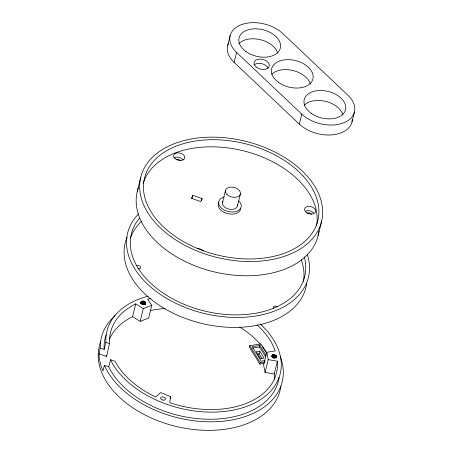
<?xml version="1.0" encoding="UTF-8"?>
<svg xmlns="http://www.w3.org/2000/svg" width="453" height="453" viewBox="0 0 453 453"><rect width="100%" height="100%" fill="white"/><g stroke="black" fill="none" stroke-linecap="round" stroke-linejoin="round"><path stroke-width="0.68" d="M279.144 377.491A89.241 57.367 13.8 0 1 202.684 419.042A89.241 57.367 13.8 0 1 109.224 367.717L108.799 366.817L110.549 359.693L115.062 361.279L115.662 362.406A85.413 54.904 13.8 0 0 153.425 395.905L155.645 396.992L160.617 392.581L170.628 396.669L169.745 402.694L171.285 403.21A85.413 54.904 13.8 0 0 277.468 362.168L277.389 361.205L268.244 359.614L266.732 352.292L275.186 350.916L274.535 349.099A85.413 54.904 13.8 0 0 257.106 324.931M145.753 303.057C145.181 305.367 140.9 304.439 140.872 302.213C141.914 299.665 147.18 301.658 145.419 304.41M276.749 356.624C270.441 362.06 270.917 349.461 276.749 356.624L276.421 357.978M137.253 191.54L140.747 177.299M108.799 366.817L104.377 365.265L102.978 370.962L102.168 369.019A93.075 59.824 13.8 0 1 98.969 354.773L100.3 346.738A93.075 59.824 13.8 0 1 115.011 315.73M98.941 353.787L106.563 356.46L109.637 342.825A85.413 54.904 13.8 0 1 135.334 304.065L135.73 303.884L143.301 308.533L151.795 305.299L147.627 299.297L147.921 299.201A85.413 54.904 13.8 0 1 150.656 298.453M109.439 339.121A85.413 54.904 13.8 0 1 132.185 316.885L132.582 316.698L135.73 303.884M140.662 303.216L140.991 301.862M140.736 303.584L141.234 301.556M141.036 303.38L141.534 301.358M141.438 303.833L142.1 301.132M141.795 304.433L142.621 301.058M142.35 304.45L143.176 301.075M142.916 304.552L143.743 301.177M143.454 304.739L144.286 301.364M144.111 304.32L144.773 301.619M132.582 316.698L140.153 321.353L143.301 308.533M144.518 304.637L145.181 301.936M144.994 304.32L145.492 302.298M145.356 304.025L145.685 302.678M151.795 305.299L148.646 318.119L140.153 321.353M227.672 45.623L230.124 35.651M192.015 198.601L192.808 195.362L202.14 198.641L201.664 200.583M352.349 119.467A30.464 19.581 13.8 0 1 332.117 134.869A30.464 19.581 13.8 0 1 299.308 124.088L234.139 62.401L236.585 52.429A30.464 19.581 13.8 0 1 240.622 24.96A30.464 19.581 13.8 0 1 282.791 33.573L347.961 95.266A30.464 19.581 13.8 0 1 343.923 122.735A30.464 19.581 13.8 0 1 301.76 114.116L236.585 52.429M170.13 398.691L170.628 396.669M222.48 202.644L225.452 190.537M237.423 205.996L240.396 193.89M299.308 124.088L301.76 114.116M266.681 353.3L260.877 343.923L249.722 345.701L249.371 347.123L259.892 364.121L264.076 363.459M265.651 356.873L259.546 347.015L259.931 345.446L252.208 346.675L261.183 361.177L265.045 360.56M261.936 358.459L259.099 353.872L259.762 351.166L256.33 351.715L260.583 358.589L264.014 358.04L259.762 351.166M259.892 364.121L260.243 362.7L249.722 345.701M266.732 352.292L263.584 365.112L265.096 372.428L274.241 374.025L274.32 374.988A85.413 54.904 13.8 0 1 274.32 379.263M265.096 372.428L268.244 359.614M271.664 356.749L271.998 355.401M271.913 356.449L272.247 355.101M272.106 356.885L272.604 354.858M272.389 357.394L273.051 354.693M272.91 357.309L273.572 354.614M273.465 357.321L274.127 354.62M273.861 358.091L274.688 354.716M274.405 358.266L275.237 354.897M275.067 357.847L275.73 355.146M275.486 358.159L276.149 355.458M275.968 357.836L276.466 355.815M276.307 357.479L276.636 356.132M274.241 374.025L277.389 361.205M318.102 235.617L321.602 221.37M351.975 122.01L354.427 112.038M100.34 348.085L104.128 349.416L105.917 342.309L105.815 340.146A89.241 57.367 13.8 0 1 148.154 296.183M192.808 195.362L191.33 198.255L200.662 201.534L202.14 198.641M252.468 348.142L259.546 347.015M257.723 354.093L259.099 353.872M260.243 362.7L265.118 361.924M105.917 342.309L109.711 343.64M259.931 345.446L266.036 355.305M110.549 359.693L110.974 360.594A89.241 57.367 13.8 0 0 237.508 409.172A89.241 57.367 13.8 0 0 260.39 324.093M104.377 365.265L104.558 365.696A93.075 59.824 13.8 0 0 217.298 421.641A93.075 59.824 13.8 0 0 280.271 356.511M106.489 355.639L106.563 356.46M104.128 349.416L104.065 347.264A89.241 57.367 13.8 0 1 106.189 334.818M150.305 310.611A85.413 54.904 13.8 0 1 165.085 308.51M239.779 327.089A85.413 54.904 13.8 0 1 260.458 344.376M262.598 346.941A85.413 54.904 13.8 0 1 267.038 353.261M280.871 386.233A93.075 59.824 13.8 0 1 175.288 426.228A93.075 59.824 13.8 0 1 100.611 341.76M273.765 308.504A1.246 0.798 13.8 0 1 273.47 308.091A1.246 0.798 13.8 0 1 273.329 307.661A1.246 0.798 13.8 0 1 273.352 307.242A1.246 0.798 13.8 0 1 273.538 306.868A1.246 0.798 13.8 0 1 273.872 306.556A1.246 0.798 13.8 0 1 274.337 306.336A1.246 0.798 13.8 0 1 274.897 306.217A1.246 0.798 13.8 0 1 275.515 306.211A1.246 0.798 13.8 0 1 276.149 306.313A1.246 0.798 13.8 0 1 276.755 306.522A1.246 0.798 13.8 0 1 277.287 306.823M138.244 268.51A2.492 1.602 13.8 0 1 138.828 268.771M136.557 265.679A1.246 0.798 13.8 0 1 136.8 265.6A1.246 0.798 13.8 0 1 137.361 265.481A1.246 0.798 13.8 0 1 137.978 265.469A1.246 0.798 13.8 0 1 138.612 265.577A1.246 0.798 13.8 0 1 139.218 265.786A1.246 0.798 13.8 0 1 139.756 266.087A1.246 0.798 13.8 0 1 140.187 266.455A1.246 0.798 13.8 0 1 140.481 266.868A1.246 0.798 13.8 0 1 140.623 267.298A1.246 0.798 13.8 0 1 140.6 267.717A1.246 0.798 13.8 0 1 140.413 268.091A1.246 0.798 13.8 0 1 140.079 268.403A1.246 0.798 13.8 0 1 139.615 268.623A1.246 0.798 13.8 0 1 139.054 268.742A1.246 0.798 13.8 0 1 138.437 268.748A1.246 0.798 13.8 0 1 137.916 268.68M307.31 254.535A93.075 59.824 13.8 0 1 204.462 313.533A93.075 59.824 13.8 0 1 138.488 213.98M304.308 256.851A89.241 57.367 13.8 0 1 259.546 312.496A89.241 57.367 13.8 0 1 157.157 288.737L154.784 286.823A89.241 57.367 13.8 0 1 139.388 218.306M306.726 283.301A93.075 59.824 13.8 0 1 199.847 322.966A93.075 59.824 13.8 0 1 127.106 237.219M130.294 238.623A89.241 57.367 13.8 0 1 141.727 221.121M301.302 259.971A89.241 57.367 13.8 0 1 303.425 281.341M318.906 231.098A93.075 59.824 13.8 0 1 214.093 271.845A93.075 59.824 13.8 0 1 138.392 187.695M143.301 183.205A89.241 57.367 13.8 0 1 209.479 146.834A89.241 57.367 13.8 0 1 299.235 180.928L301.217 183.012A89.241 57.367 13.8 0 1 316.579 225.435M305.815 211.002A5.742 3.692 13.8 0 1 313.703 212.95M174.269 157.667A5.742 3.692 13.8 0 1 183.108 159.875M237.412 204.688A7.656 4.921 13.8 0 1 229.008 209.156A7.656 4.921 13.8 0 1 222.978 201.449M197.117 248.646A5.742 3.692 13.8 0 1 203.624 251.041M176.296 159.615A2.492 1.602 13.8 0 1 180.453 160.753M307.287 213.176A2.492 1.602 13.8 0 1 311.443 214.314M238.873 200.968A11.489 7.384 13.8 0 1 236.477 211.364A11.489 7.384 13.8 0 1 220.458 207.055A11.489 7.384 13.8 0 1 224.246 197.032M240.628 208.969A11.489 7.384 13.8 0 1 226.562 213.318A11.489 7.384 13.8 0 1 218.969 202.151M234.139 62.401A30.464 19.581 13.8 0 1 228.555 43.211M238.788 43.862A21.251 13.658 13.8 0 1 260.249 39.649A21.251 13.658 13.8 0 1 277.717 53.109M271.704 74.354A21.251 13.658 13.8 0 1 293.176 70.572A21.251 13.658 13.8 0 1 310.305 83.952M304.291 105.198A21.251 13.658 13.8 0 1 325.758 101.415A21.251 13.658 13.8 0 1 342.893 114.796M254.15 64.921A7.78 5 13.8 0 1 261.772 63.669A7.78 5 13.8 0 1 268.017 68.267M162.451 399.993L161.812 399.739A2.492 1.602 13.8 0 1 161.517 397.026A2.492 1.602 13.8 0 1 165.373 398.323A2.492 1.602 13.8 0 1 162.961 400.124L162.451 399.993M302.966 175.889L300.985 173.805A89.241 57.367 13.8 0 0 183.522 143.641A89.241 57.367 13.8 0 0 154.071 216.336L155.73 218.516A89.241 57.367 13.8 0 0 278.827 255.028A89.241 57.367 13.8 0 0 302.966 175.889M171.132 236.811A93.075 59.824 13.8 0 0 320.996 223.584A93.075 59.824 13.8 0 0 201.392 137.61A93.075 59.824 13.8 0 0 171.132 236.811M306.613 212.65A5.742 3.692 13.8 0 0 315.752 211.613A5.742 3.692 13.8 0 0 308.159 206.443A5.742 3.692 13.8 0 0 306.613 212.65M175.068 158.669A5.742 3.692 13.8 0 0 184.586 158.522A5.742 3.692 13.8 0 0 177.893 152.837A5.742 3.692 13.8 0 0 175.068 158.669M226.976 194.445A7.656 4.921 13.8 0 0 239.897 195.084A7.656 4.921 13.8 0 0 231.896 187.106A7.656 4.921 13.8 0 0 226.976 194.445M245.951 51.54A21.251 13.658 13.8 0 0 280.192 48.562A21.251 13.658 13.8 0 0 252.916 28.907A21.251 13.658 13.8 0 0 245.951 51.54M278.538 82.384A21.251 13.658 13.8 0 0 312.78 79.405A21.251 13.658 13.8 0 0 285.503 59.751A21.251 13.658 13.8 0 0 278.538 82.384M311.126 113.233A21.251 13.658 13.8 0 0 345.362 110.249A21.251 13.658 13.8 0 0 318.091 90.594A21.251 13.658 13.8 0 0 311.126 113.233M256.138 66.987A7.78 5 13.8 0 0 269.014 66.733A7.78 5 13.8 0 0 259.886 59.066A7.78 5 13.8 0 0 256.138 66.987"/></g></svg>
